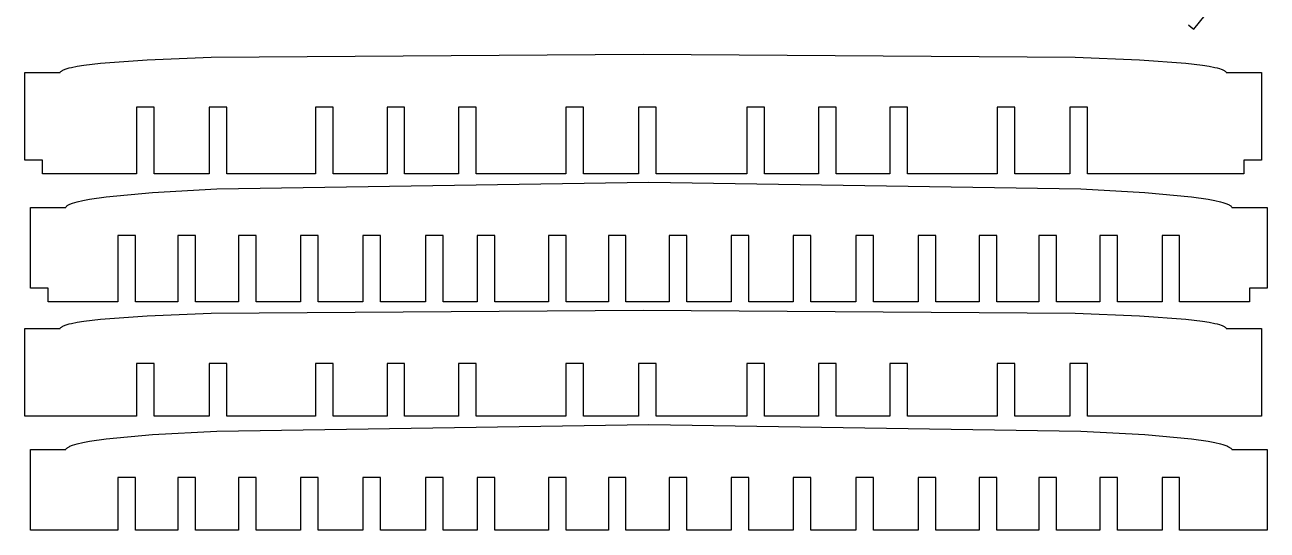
# Model space of a CAD drawing. Header units: millimetres. Extents: x 1072 to 1532, y 1321 to 1864.
# Drawn here: x 1081.4 to 1528.7, y 1321 to 1503 of the extents above; entities that cross this region are included whole.
import ezdxf

# ---------------------------------------------------------------- set-up
doc = ezdxf.new("R2010")
doc.units = ezdxf.units.MM
doc.header["$MEASUREMENT"] = 0
doc.layers.add('Layer 02', color=192, linetype='Continuous')

msp = doc.modelspace()

# ---------------------------------------------------------------- linework, layer by layer
at = {"layer": 'Layer 02'}
for points in [[(1500.4, 1503.02), (1501.33, 1502.22), (1502.31, 1501.44), (1526.2, 1531.11)], [(1304.06, 1492.43), (1459.62, 1491.39), (1482.7, 1490.43), (1499.46, 1489.2), (1505.46, 1488.48), (1507.88, 1488.09), (1509.89, 1487.69), (1510.75, 1487.48), (1511.51, 1487.27), (1512.17, 1487.05), (1512.47, 1486.94), (1512.74, 1486.83), (1512.98, 1486.72), (1513.2, 1486.6), (1513.4, 1486.49), (1513.57, 1486.37), (1513.71, 1486.26), (1513.83, 1486.14), (1513.93, 1486.02), (1514, 1485.9), (1520.35, 1485.9), (1526.7, 1485.9), (1526.7, 1454.33), (1520.35, 1454.33), (1520.35, 1449.33), (1464.03, 1449.33), (1464.03, 1473.3), (1457.68, 1473.3), (1457.68, 1449.33), (1437.87, 1449.33), (1437.87, 1473.3), (1431.52, 1473.3), (1431.52, 1449.33), (1399.25, 1449.33), (1399.25, 1473.3), (1392.9, 1473.3), (1392.9, 1449.33), (1373.49, 1449.33), (1373.49, 1473.3), (1367.14, 1473.3), (1367.14, 1449.33), (1347.73, 1449.33), (1347.73, 1473.3), (1341.38, 1473.3), (1341.38, 1449.33), (1308.71, 1449.33), (1308.71, 1473.3), (1302.36, 1473.3), (1302.36, 1449.33), (1282.55, 1449.33), (1282.55, 1473.3), (1276.2, 1473.3), (1276.2, 1449.33), (1243.93, 1449.33), (1243.93, 1473.3), (1237.58, 1473.3), (1237.58, 1449.33), (1218.17, 1449.33), (1218.17, 1473.3), (1211.82, 1473.3), (1211.82, 1449.33), (1192.41, 1449.33), (1192.41, 1473.3), (1186.06, 1473.3), (1186.06, 1449.33), (1154.15, 1449.33), (1154.15, 1473.3), (1147.8, 1473.3), (1147.8, 1449.33), (1127.99, 1449.33), (1127.99, 1473.3), (1121.64, 1473.3), (1121.64, 1449.33), (1087.77, 1449.33), (1087.77, 1454.33), (1081.42, 1454.33), (1081.42, 1485.9), (1087.77, 1485.9), (1094.12, 1485.9), (1094.19, 1486.02), (1094.29, 1486.14), (1094.41, 1486.26), (1094.56, 1486.37), (1094.73, 1486.49), (1094.92, 1486.6), (1095.14, 1486.72), (1095.39, 1486.83), (1095.66, 1486.94), (1095.95, 1487.05), (1096.61, 1487.27), (1097.37, 1487.48), (1098.23, 1487.69), (1100.25, 1488.09), (1102.66, 1488.48), (1108.67, 1489.2), (1125.42, 1490.43), (1148.5, 1491.39), (1304.06, 1492.43)], [(1096.12, 1437.23), (1096.19, 1437.36), (1096.29, 1437.5), (1096.41, 1437.63), (1096.56, 1437.77), (1096.73, 1437.9), (1096.92, 1438.03), (1097.14, 1438.16), (1097.39, 1438.29), (1097.66, 1438.42), (1097.95, 1438.55), (1098.27, 1438.68), (1098.61, 1438.8), (1099.37, 1439.05), (1100.23, 1439.29), (1102.25, 1439.77), (1104.66, 1440.23), (1110.67, 1441.09), (1127.42, 1442.63), (1150.5, 1443.9), (1306.06, 1446.33), (1461.62, 1443.9), (1484.7, 1442.63), (1501.46, 1441.09), (1507.46, 1440.23), (1509.88, 1439.77), (1511.89, 1439.29), (1512.75, 1439.05), (1513.51, 1438.8), (1513.85, 1438.68), (1514.17, 1438.55), (1514.47, 1438.42), (1514.74, 1438.29), (1514.98, 1438.16), (1515.2, 1438.03), (1515.4, 1437.9), (1515.57, 1437.77), (1515.71, 1437.63), (1515.83, 1437.5), (1515.93, 1437.36), (1516, 1437.23), (1522.35, 1437.23), (1528.7, 1437.23), (1528.7, 1408.23), (1522.35, 1408.23), (1522.35, 1403.23), (1497.2, 1403.23), (1497.2, 1427.2), (1490.85, 1427.2), (1490.85, 1403.23), (1474.79, 1403.23), (1474.79, 1427.2), (1468.44, 1427.2), (1468.44, 1403.23), (1452.88, 1403.23), (1452.88, 1427.2), (1446.53, 1427.2), (1446.53, 1403.23), (1431.32, 1403.23), (1431.32, 1427.2), (1424.97, 1427.2), (1424.97, 1403.23), (1409.41, 1403.23), (1409.41, 1427.2), (1403.06, 1427.2), (1403.06, 1403.23), (1387, 1403.23), (1387, 1427.2), (1380.65, 1427.2), (1380.65, 1403.23), (1364.44, 1403.23), (1364.44, 1427.2), (1358.09, 1427.2), (1358.09, 1403.23), (1342.03, 1403.23), (1342.03, 1427.2), (1335.68, 1427.2), (1335.68, 1403.23), (1319.77, 1403.23), (1319.77, 1427.2), (1313.42, 1427.2), (1313.42, 1403.23), (1297.86, 1403.23), (1297.86, 1427.2), (1291.51, 1427.2), (1291.51, 1403.23), (1276.3, 1403.23), (1276.3, 1427.2), (1269.95, 1427.2), (1269.95, 1403.23), (1250.58, 1403.23), (1250.58, 1427.2), (1244.23, 1427.2), (1244.23, 1403.23), (1231.98, 1403.23), (1231.98, 1427.2), (1225.63, 1427.2), (1225.63, 1403.23), (1209.42, 1403.23), (1209.42, 1427.2), (1203.07, 1427.2), (1203.07, 1403.23), (1187.01, 1403.23), (1187.01, 1427.2), (1180.66, 1427.2), (1180.66, 1403.23), (1164.75, 1403.23), (1164.75, 1427.2), (1158.4, 1427.2), (1158.4, 1403.23), (1142.84, 1403.23), (1142.84, 1427.2), (1136.49, 1427.2), (1136.49, 1403.23), (1121.28, 1403.23), (1121.28, 1427.2), (1114.93, 1427.2), (1114.93, 1403.23), (1089.77, 1403.23), (1089.77, 1408.23), (1083.42, 1408.23), (1083.42, 1437.23), (1089.77, 1437.23), (1096.12, 1437.23)], [(1304.06, 1400.23), (1459.62, 1399.19), (1482.7, 1398.23), (1499.46, 1397), (1505.46, 1396.28), (1507.88, 1395.89), (1509.89, 1395.49), (1510.75, 1395.28), (1511.51, 1395.07), (1512.17, 1394.85), (1512.47, 1394.74), (1512.74, 1394.63), (1512.98, 1394.52), (1513.2, 1394.4), (1513.4, 1394.29), (1513.57, 1394.17), (1513.71, 1394.06), (1513.83, 1393.94), (1513.93, 1393.82), (1514, 1393.7), (1520.35, 1393.7), (1526.7, 1393.7), (1526.7, 1362.13), (1464.03, 1362.13), (1464.03, 1381.1), (1457.68, 1381.1), (1457.68, 1362.13), (1437.87, 1362.13), (1437.87, 1381.1), (1431.52, 1381.1), (1431.52, 1362.13), (1399.25, 1362.13), (1399.25, 1381.1), (1392.9, 1381.1), (1392.9, 1362.13), (1373.49, 1362.13), (1373.49, 1381.1), (1367.14, 1381.1), (1367.14, 1362.13), (1347.73, 1362.13), (1347.73, 1381.1), (1341.38, 1381.1), (1341.38, 1362.13), (1308.71, 1362.13), (1308.71, 1381.1), (1302.36, 1381.1), (1302.36, 1362.13), (1282.55, 1362.13), (1282.55, 1381.1), (1276.2, 1381.1), (1276.2, 1362.13), (1243.93, 1362.13), (1243.93, 1381.1), (1237.58, 1381.1), (1237.58, 1362.13), (1218.17, 1362.13), (1218.17, 1381.1), (1211.82, 1381.1), (1211.82, 1362.13), (1192.41, 1362.13), (1192.41, 1381.1), (1186.06, 1381.1), (1186.06, 1362.13), (1154.15, 1362.13), (1154.15, 1381.1), (1147.8, 1381.1), (1147.8, 1362.13), (1127.99, 1362.13), (1127.99, 1381.1), (1121.64, 1381.1), (1121.64, 1362.13), (1081.42, 1362.13), (1081.42, 1393.7), (1087.77, 1393.7), (1094.12, 1393.7), (1094.19, 1393.82), (1094.29, 1393.94), (1094.41, 1394.06), (1094.56, 1394.17), (1094.73, 1394.29), (1094.92, 1394.4), (1095.14, 1394.52), (1095.39, 1394.63), (1095.66, 1394.74), (1095.95, 1394.85), (1096.61, 1395.07), (1097.37, 1395.28), (1098.23, 1395.49), (1100.25, 1395.89), (1102.66, 1396.28), (1108.67, 1397), (1125.42, 1398.23), (1148.5, 1399.19), (1304.06, 1400.23)], [(1096.12, 1350.03), (1096.19, 1350.16), (1096.29, 1350.3), (1096.41, 1350.43), (1096.56, 1350.57), (1096.73, 1350.7), (1096.92, 1350.83), (1097.14, 1350.96), (1097.39, 1351.09), (1097.66, 1351.22), (1097.95, 1351.35), (1098.27, 1351.48), (1098.61, 1351.6), (1099.37, 1351.85), (1100.23, 1352.09), (1102.25, 1352.57), (1104.66, 1353.03), (1110.67, 1353.89), (1127.42, 1355.43), (1150.5, 1356.7), (1306.06, 1359.13), (1461.62, 1356.7), (1484.7, 1355.43), (1501.46, 1353.89), (1507.46, 1353.03), (1509.88, 1352.57), (1511.89, 1352.09), (1512.75, 1351.85), (1513.51, 1351.6), (1513.85, 1351.48), (1514.17, 1351.35), (1514.47, 1351.22), (1514.74, 1351.09), (1514.98, 1350.96), (1515.2, 1350.83), (1515.4, 1350.7), (1515.57, 1350.57), (1515.71, 1350.43), (1515.83, 1350.3), (1515.93, 1350.16), (1516, 1350.03), (1522.35, 1350.03), (1528.7, 1350.03), (1528.7, 1321.03), (1497.2, 1321.03), (1497.2, 1340), (1490.85, 1340), (1490.85, 1321.03), (1474.79, 1321.03), (1474.79, 1340), (1468.44, 1340), (1468.44, 1321.03), (1452.88, 1321.03), (1452.88, 1340), (1446.53, 1340), (1446.53, 1321.03), (1431.32, 1321.03), (1431.32, 1340), (1424.97, 1340), (1424.97, 1321.03), (1409.41, 1321.03), (1409.41, 1340), (1403.06, 1340), (1403.06, 1321.03), (1387, 1321.03), (1387, 1340), (1380.65, 1340), (1380.65, 1321.03), (1364.44, 1321.03), (1364.44, 1340), (1358.09, 1340), (1358.09, 1321.03), (1342.03, 1321.03), (1342.03, 1340), (1335.68, 1340), (1335.68, 1321.03), (1319.77, 1321.03), (1319.77, 1340), (1313.42, 1340), (1313.42, 1321.03), (1297.86, 1321.03), (1297.86, 1340), (1291.51, 1340), (1291.51, 1321.03), (1276.3, 1321.03), (1276.3, 1340), (1269.95, 1340), (1269.95, 1321.03), (1250.58, 1321.03), (1250.58, 1340), (1244.23, 1340), (1244.23, 1321.03), (1231.98, 1321.03), (1231.98, 1340), (1225.63, 1340), (1225.63, 1321.03), (1209.42, 1321.03), (1209.42, 1340), (1203.07, 1340), (1203.07, 1321.03), (1187.01, 1321.03), (1187.01, 1340), (1180.66, 1340), (1180.66, 1321.03), (1164.75, 1321.03), (1164.75, 1340), (1158.4, 1340), (1158.4, 1321.03), (1142.84, 1321.03), (1142.84, 1340), (1136.49, 1340), (1136.49, 1321.03), (1121.28, 1321.03), (1121.28, 1340), (1114.93, 1340), (1114.93, 1321.03), (1083.42, 1321.03), (1083.42, 1350.03), (1089.77, 1350.03), (1096.12, 1350.03)]]:
    msp.add_lwpolyline(points, dxfattribs=at)

doc.saveas('drawing.dxf')
